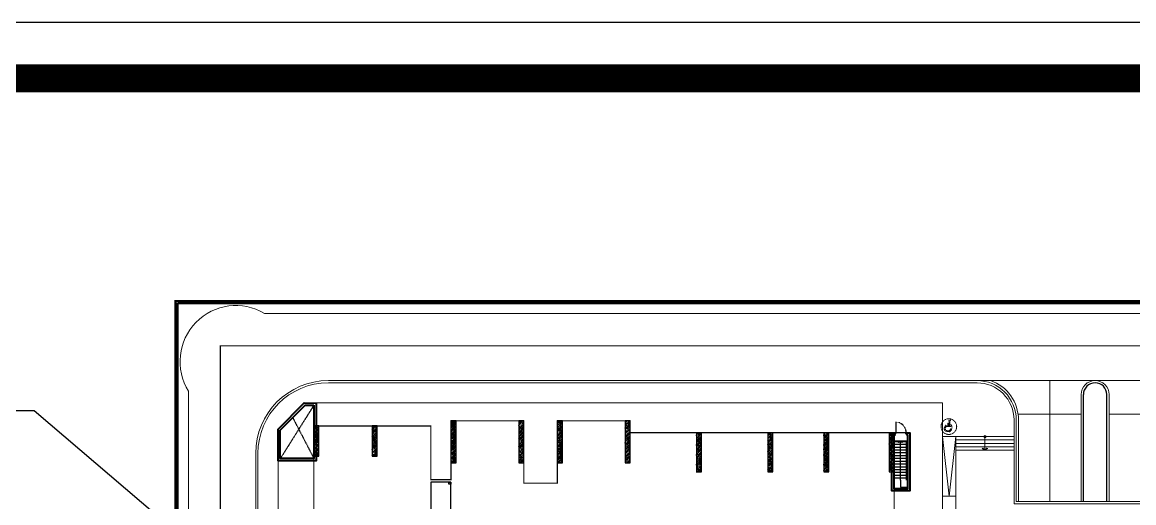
# Model space of a CAD drawing. Header units: millimetres. Extents: x 379264 to 1158416, y -283062 to 356890.
# Drawn here: x 766869 to 768855, y -3060 to -2202 of the extents above; entities that cross this region are included whole.
import ezdxf
from ezdxf.enums import TextEntityAlignment as Align
from ezdxf.xclip import XClip

# ---------------------------------------------------------------- set-up
doc = ezdxf.new("R2010")
doc.units = ezdxf.units.MM
doc.header["$XCLIPFRAME"] = 0
for name, pattern in [('keyplan TANG 1$0$Core 1A$0$Hidden10.5', [1.5, 1, -0.5]), ('keyplan TANG 1$0$HTT Hidden 10.5', [1.5, 1, -0.5]), ('keyplan TANG 1$0$mb tang 1 TWA$0$Hidden10.5', [1.5, 1, -0.5]), ('keyplan TANG 1$0$mb tang 1 TWA$0$Hidden21', [3, 2, -1]), ('keyplan TANG 1$0$mb_unitmix twa 1-20$0$Core 1A$0$Hidden10.5', [1.5, 1, -0.5]), ('keyplan TANG 1$0$Ranh dat$0$HTT Divide', [18, 10, -2, 1, -2, 1, -2]), ('keyplan TANG 1$0$Ranh dat$0$HTT Hidden 21', [3, 2, -1]), ('keyplan TANG 1$0$WC Vphong$0$Hidden', [7.143750000000001, 4.7625, -2.38125])]:
    doc.linetypes.add(name, pattern=pattern)
for name, color, linetype in [('04PM. THIN', 7, 'Continuous'), ('11PM. DIM', 2, 'Continuous'), ('BLOCK A - CHI TIET THANG 1$0$Dim 100', 1, 'Continuous'), ('BLOCK A - CHI TIET THANG 3$0$DnW', 20, 'Continuous'), ('keyplan TANG 1$0$Concrete Line', 250, 'Continuous'), ('keyplan TANG 1$0$mb tang 1 TWA$0$Door', 250, 'Continuous'), ('keyplan TANG 1$0$mb tang 1 TWA$0$Staircase', 250, 'Continuous'), ('keyplan TANG 1$0$mb tang 1 TWA$0$Staircase Break', 250, 'Continuous'), ('keyplan TANG 1$0$mb tang 1 TWA$0$Staircase Direction', 250, 'Continuous'), ('keyplan TANG 1$0$mb tang 1 TWA$0$Staircase Hidden', 250, 'keyplan TANG 1$0$mb tang 1 TWA$0$Hidden21'), ('keyplan TANG 1$0$MB_Cot tang 1$0$Concrete Hatch', 250, 'Continuous'), ('keyplan TANG 1$0$MB_Cot tang 1$0$Concrete Line', 250, 'Continuous'), ('keyplan TANG 1$0$MB_Cot tang 1$0$Concrete Solid', 250, 'Continuous'), ('keyplan TANG 1$0$mb_unitmix twa 1-20$0$Net thay Tran', 250, 'Continuous'), ('keyplan TANG 1$0$mb_unitmix twa 1-20$0$Opening Hidden', 250, 'keyplan TANG 1$0$mb_unitmix twa 1-20$0$Core 1A$0$Hidden10.5'), ('keyplan TANG 1$0$mb_unitmix twa 1-20$0$Opening Line', 250, 'Continuous'), ('keyplan TANG 1$0$Opening Hidden', 250, 'keyplan TANG 1$0$Core 1A$0$Hidden10.5'), ('keyplan TANG 1$0$Opening Line', 250, 'Continuous'), ('keyplan TANG 1$0$Ramp Line', 250, 'Continuous'), ('keyplan TANG 1$0$Vat dung', 250, 'keyplan TANG 1$0$HTT Hidden 10.5')]:
    doc.layers.add(name, color=color, linetype=linetype)
for name, color, linetype, lineweight in [('keyplan TANG 1$0$Cau thang', 250, 'Continuous', 15), ('keyplan TANG 1$0$mb tang 1 TWA$0$Net cat Tuong', 250, 'Continuous', 40), ('keyplan TANG 1$0$mb_unitmix twa 1-20$0$Ghi chu ban ve', 250, 'Continuous', 20), ('keyplan TANG 1$0$Net cat Tuong', 250, 'Continuous', 40), ('keyplan TANG 1$0$Net Thay khac', 250, 'Continuous', 15), ('keyplan TANG 1$0$Net thay Tuong', 250, 'Continuous', 20), ('keyplan TANG 1$0$Ramp doc', 250, 'Continuous', 5), ('keyplan TANG 1$0$Ranh dat$0$CGXD', 250, 'keyplan TANG 1$0$Ranh dat$0$HTT Hidden 21', 40), ('keyplan TANG 1$0$Ranh dat$0$Ranh dat', 250, 'keyplan TANG 1$0$Ranh dat$0$HTT Divide', 40), ('keyplan TANG 1$0$Thiet bi Ve Sinh', 250, 'Continuous', 9)]:
    doc.layers.add(name, color=color, linetype=linetype, lineweight=lineweight)
doc.styles.add('[PMDC2013]STYLE', font='arial.ttf', dxfattribs={"width": 0.8})
doc.styles.add('keyplan TANG 1$0$mb_unitmix twa 1-20$0$Core 1A$0$VNI-HelveC', font='VHELVCN_0.TTF')
doc.dimstyles.new('BLOCK A - CHI TIET THANG 1$0$Dim 50 (A1-A2)', dxfattribs={"dimscale": 50, "dimtxt": 2.5, "dimasz": 0.7, "dimexe": 1, "dimexo": 1, "dimgap": 1, "dimtad": 1, "dimdec": 0, "dimzin": 12, "dimdsep": 46, "dimtxsty": '[PMDC2013]STYLE', "dimblk": 'ARCHTICK', "dimcen": 0, "dimdle": 1, "dimclrd": 2, "dimclre": 2, "dimclrt": 4, "dimadec": 0, "dimazin": 0, "dimtfac": 1, "dimtdec": 0, "dimtix": 1, "dimtmove": 2, "dimatfit": 3, "dimldrblk": 'ARCHTICK', "dimfxl": 1, "dimtolj": 1, "dimtzin": 0, "dimarcsym": 0})

# ---------------------------------------------------------------- blocks, each defined once
blk = doc.blocks.new('CHG_XX_Khung ten')
blk.add_lwpolyline([(15, 578.9999998350979), (826, 578.9999998350979), (826, 14.99999983509792), (15, 14.99999983509792)], close=True)
at = {"color": 4, "linetype": 'Continuous', "const_width": 1}
blk.add_lwpolyline([(17.00000000000006, 576.9999998350979), (824.0000000000001, 576.9999998350979), (824, 16.99999983509827), (16.99999999999994, 16.99999983509838)], close=True, dxfattribs=at)
blk = doc.blocks.new('keyplan TANG 1$0$A$Cec98b088')
at = {"layer": 'keyplan TANG 1$0$Net cat Tuong'}
for points in [[(200.125801187292, 154899.3773513988), (198.5775379753332, 149750.0628823613), (-3198.085570806036, 149750.0628823613), (-3198.334611486305, 152571.5728777771), (-869.8552251288834, 154900.0522641345)], [(-0.0003131506779120847, 154699.5035453111), (-1.296347661608252, 149950.0628823613), (-2998.085570806034, 149950.0628823613), (-2998.334611486305, 152488.7301653025), (-787.0647742363326, 154700.0000025524)]]:
    blk.add_lwpolyline(points, close=True, dxfattribs=at)
at = {"layer": 'keyplan TANG 1$0$Opening Hidden'}
for points in [[(-0.0003131506779120847, 154699.5035453111), (-2996.785187815111, 149950.0628823613)], [(-1892.699692861319, 153594.3650839275), (0.249040680302187, 149950.0628876116)]]:
    blk.add_lwpolyline(points, dxfattribs=at)
at = {"layer": 'keyplan TANG 1$0$Opening Line'}
blk.add_lwpolyline([(2.91038304567337e-11, 154700.0000025524), (-1.296347661608252, 149950.0628823613), (-2998.085570806034, 149950.0628823613), (-2998.334611486305, 152488.7301653025), (-787.0647742363326, 154700.0000025524)], close=True, dxfattribs=at)
blk = doc.blocks.new('keyplan TANG 1$0$mb tang 1 TWA$0$Arrow 60')
at = {"linetype": 'ByBlock', "lineweight": -2}
h = blk.add_hatch(color=0, dxfattribs=at)
h.paths.add_polyline_path([(1.875, 0.9375000000000001), (1.651393202249892, 1.384713595499924), (0, 0.5590169943748364), (-1.651393202250176, 1.384713595499924), (-1.875, 0.9375000000001494), (0, 0)], flags=17)
h.paths.add_polyline_path([(1.651393202249892, 1.384713595499925), (1.875, 0.9375), (0, 0), (-1.875, 0.9375000000001492), (-1.651393202250176, 1.384713595499925), (0, 0.5590169943748364)])
blk.add_hatch(color=0, dxfattribs=at).paths.add_polyline_path([(1.651393202249892, 1.384713595499925), (1.875, 0.9375), (0, 0), (-1.875, 0.9375000000001492), (-1.651393202250176, 1.384713595499925), (0, 0.5590169943748364)])
at = {"color": 0, "linetype": 'ByBlock', "lineweight": -2}
blk.add_lwpolyline([(1.651393202249892, 1.384713595499925), (1.875, 0.9375), (0, 0), (-1.875, 0.9375000000001492), (-1.651393202250176, 1.384713595499925), (0, 0.5590169943748364)], close=True, dxfattribs=at)
blk = doc.blocks.new('keyplan TANG 1$0$mb tang 1 TWA$0$Dot')
at = {"linetype": 'ByBlock', "lineweight": -2}
h = blk.add_hatch(color=0, dxfattribs=at)
edge = h.paths.add_edge_path()
edge.add_arc((0, 0), 0.5, 0, 360)
at = {"color": 0, "linetype": 'ByBlock', "lineweight": -2}
blk.add_line((-1.110223024625157e-16, -1), (5.551115123125783e-17, 1), dxfattribs=at)
blk.add_circle((0, 0), 0.5, dxfattribs=at)
blk = doc.blocks.new('*U1434')
at = {"layer": 'keyplan TANG 1$0$mb tang 1 TWA$0$Staircase'}
h = blk.add_hatch(dxfattribs=at)
h.set_pattern_fill('_USER', color=256, scale=250, angle=90, pattern_type=0)
h.set_pattern_definition([(90, (2200, 2550), (-250, 1.530808498934192e-14), [])])
h.paths.add_polyline_path([(1200, 2550), (4950, 2550), (4950, 1450), (1200, 1450)])
h.paths.add_polyline_path([(1200, 1400), (4950, 1400), (4950, 1350), (1200, 1350)])
h.paths.add_polyline_path([(1200, 1200), (4950, 1200), (4950, 1150), (1200, 1150)])
h.paths.add_polyline_path([(1200, 1100), (4950.000000000001, 1100), (4950.000000000001, 0), (1200, 0)])
for p, q in [((0, 0), (0, 2550)), ((0, 2550), (6150, 2550)), ((1200, 1450), (1200, 2550)), ((4950, 1450), (4950, 2550)), ((1100, 1100), (1100, 1450)), ((1100, 1450), (5050, 1450)), ((1100, 1100), (5050, 1100)), ((1150, 1150), (1150, 1400)), ((1150, 1400), (5000, 1400)), ((1150, 1150), (5000, 1150)), ((1200, 1150), (1200, 1400)), ((1200, 1400), (1200, 1350)), ((1200, 1350), (4950, 1350)), ((1200, 1200), (4950, 1200)), ((1200, 1200), (1200, 1150)), ((1200, 0), (1200, 1100)), ((4950, 1150), (4950, 1400)), ((4950, 0), (4950, 1100)), ((5000, 1150), (5000, 1400)), ((5050, 1100), (5050, 1450)), ((0, 0), (6150, 0))]:
    blk.add_line(p, q, dxfattribs=at)
for points in [[(1200, 2550), (4950, 2550), (4950, 1450), (1200, 1450)], [(1200, 1400), (4950, 1400), (4950, 1350), (1200, 1350)], [(1200, 1200), (4950, 1200), (4950, 1150), (1200, 1150)], [(1200, 1100), (4950.000000000001, 1100), (4950.000000000001, 0), (1200, 0)]]:
    blk.add_lwpolyline(points, close=True, dxfattribs=at)
at = {"layer": 'keyplan TANG 1$0$mb tang 1 TWA$0$Staircase Break'}
for p, q in [((1597.852911065573, 1350), (1847.852911065573, 2550)), ((1700, 1350), (1950, 2550))]:
    blk.add_line(p, q, dxfattribs=at)
at = {"layer": 'keyplan TANG 1$0$mb tang 1 TWA$0$Staircase Direction'}
for p, q in [((599.9999999999999, 550), (599.9999999999997, 2000)), ((599.9999999999997, 2000), (5550.000000000002, 2000)), ((5550.000000000001, 550), (5550.000000000002, 2000)), ((599.9999999999999, 550), (5550.000000000001, 550))]:
    blk.add_line(p, q, dxfattribs=at)
at = {"layer": 'keyplan TANG 1$0$mb tang 1 TWA$0$Staircase Hidden'}
for p, q in [((6150, 2550), (6150, 0)), ((6150.000000000001, 1200), (6150.000000000001, 1350))]:
    blk.add_line(p, q, dxfattribs=at)
for centre, start, end in [((1200, 1350), 90, 180), ((4950.000000000001, 1350), 7.016709298534877e-15, 90), ((1200, 1200), 180, 270), ((4950.000000000001, 1200), 270, 7.016709298534877e-15)]:
    blk.add_arc(centre, 1200, start, end, dxfattribs=at)
at = {"layer": 'keyplan TANG 1$0$mb tang 1 TWA$0$Staircase Direction', "yscale": 100, "zscale": 100}
for name, p, xscale, rotation in [('keyplan TANG 1$0$mb tang 1 TWA$0$Arrow 60', (1835.416666666667, 2000), 100, 270), ('keyplan TANG 1$0$mb tang 1 TWA$0$Dot', (4950, 2000), 100, 270), ('keyplan TANG 1$0$mb tang 1 TWA$0$Arrow 60', (4950, 550), -100, 90)]:
    blk.add_blockref(name, p, dxfattribs=dict(at, xscale=xscale, rotation=rotation))
blk = doc.blocks.new('keyplan TANG 1$0$mb tang 1 TWA$0$Door 1000-1')
at = {"color": 0, "linetype": 'ByBlock'}
blk.add_lwpolyline([(30, 100), (75, 100), (75, 1040.000000000015), (30, 1040.000000000015)], close=True, dxfattribs=at)
for points in [[(50, 55), (30, 55), (30, 100), (0, 100), (0, 0), (50, 0), (50, 55)], [(950.0000000000146, 55), (970.0000000000146, 55), (970.0000000000146, 100), (1000.000000000015, 100), (1000.000000000015, 0), (950.0000000000146, 0), (950.0000000000146, 55)]]:
    blk.add_lwpolyline(points, dxfattribs=at)
at = {"color": 0, "linetype": 'keyplan TANG 1$0$mb tang 1 TWA$0$Hidden10.5'}
blk.add_arc((30, 100), 940.0000000000146, 0, 90, dxfattribs=at)
blk = doc.blocks.new('*U1435')
at = {"layer": 'keyplan TANG 1$0$mb tang 1 TWA$0$Door'}
blk.add_blockref('keyplan TANG 1$0$mb tang 1 TWA$0$Door 1000-1', (0, 0), dxfattribs=at)
blk = doc.blocks.new('*U1441')
at = {"layer": 'keyplan TANG 1$0$mb_unitmix twa 1-20$0$Opening Hidden'}
for p, q in [((0, 0), (200, 200)), ((200, 0), (0, 200))]:
    blk.add_line(p, q, dxfattribs=at)
at = {"layer": 'keyplan TANG 1$0$mb_unitmix twa 1-20$0$Opening Line'}
blk.add_lwpolyline([(0, 0), (200, 5.684341886080801e-14), (200, 200), (0, 200)], close=True, dxfattribs=at)
at = {"layer": 'keyplan TANG 1$0$mb_unitmix twa 1-20$0$Ghi chu ban ve', "style": 'keyplan TANG 1$0$mb_unitmix twa 1-20$0$Core 1A$0$VNI-HelveC'}
blk.add_attdef('OPENING', text='', height=100, dxfattribs=at).set_placement((99.99999999999977, 99.99999999999983), align=Align.MIDDLE_CENTER)
blk = doc.blocks.new('keyplan TANG 1$0$A_Tang Tret$0$HANDYCAPE SYMBOL')
for p, q in [((-103.0940107593778, 99.99999974388628), (-181.0380745884031, -35.00307914009318)), ((-79.99999998719431, 59.99999982304872), (-138.4016711136792, -41.15466185857075)), ((80.00000007450578, 99.99999974388628), (-103.0940107593778, 99.99999974388628)), ((131.3344158846885, 59.99999970005593), (-79.99999998719431, 59.99999982304872)), ((-40.00000003725289, 139.9999997811392), (-40.00000006635672, 179.9999997019767)), ((80.00000004540196, 179.9999998183921), (-40.00000006635672, 179.9999997019767)), ((79.99999998719431, 139.9999997811392), (-40.00000003725289, 139.9999997811392)), ((80.00000004540196, 179.9999998183921), (79.99999998719431, 259.9999996600673)), ((80.00000007450578, 99.99999974388628), (79.99999998719431, 139.9999997811392)), ((120.0000000086147, 139.9999999925494, -9.807177236e-07), (119.9999999580905, 300.0000000465661))]:
    blk.add_line(p, q)
for centre, radius, start, end in [((0, 0), 184.3908891458577, 190.9429129415675, 49.39870536295375), ((0, 0), 144.3908891458577, 196.5601975661606, 24.55324446938323), ((79.99999995809048, 300.0000000465661), 40, 3.3350533e-09, 270.0000000133402)]:
    blk.add_arc(centre, radius, start, end)
blk = doc.blocks.new('keyplan TANG 1$0$dsb')
at = {"layer": 'keyplan TANG 1$0$Thiet bi Ve Sinh', "linetype": 'keyplan TANG 1$0$WC Vphong$0$Hidden', "ltscale": 0.2}
blk.add_circle((41954.94898165914, 29048.92598197549), 700.0000000000001, dxfattribs=at)
at = {"layer": 'keyplan TANG 1$0$Vat dung', "extrusion": (0, 0, -1), "xscale": 2, "yscale": 2, "zscale": -2}
blk.add_blockref('keyplan TANG 1$0$A_Tang Tret$0$HANDYCAPE SYMBOL', (-42029.4761099754, 28952.89291751558), dxfattribs=at)
blk = doc.blocks.new('*U1396')
at = {"layer": 'keyplan TANG 1$0$MB_Cot tang 1$0$Concrete Hatch'}
h = blk.add_hatch(dxfattribs=at)
h.set_pattern_fill('CONCRETE', color=256, scale=50, style=0, pattern_type=2)
h.set_pattern_definition([(45, (-100, -2450), (-176.7766952966369, 176.7766952966369), []), (45, (-100, -2400), (-353.5533905932737, 353.5533905932738), []), (49.99999999999999, (-100, -2450), (358.6300913003767, -31.37606749129755), [37.5, -412.5]), (355, (-100, -2450), (-69.3756668065, 376.0960668500059), [30, -330]), (100.4514, (-70.11416, -2452.61467), (289.2546908570108, 344.7197710304768), [31.870095, -350.571056]), (46.18420000000001, (-100, -2350), (533.6205243128222, -82.75950716450905), [56.25, -618.75]), (96.6356, (-55.53162750000001, -2356.8966535), (467.3313527743517, 487.0589354502209), [47.805144, -525.8565]), (351.1842, (-100, -2350), (467.3309725668136, 487.0593004626623), [45, -495]), (21, (-50, -2375), (298.4535260592309, -201.3094453326694), [37.5, -412.5]), (326.0000000000001, (-50, -2375), (121.6576659607909, 362.5750225234265), [30, -330]), (71.4514, (-25.1288835, -2391.775803), (420.111314290745, 161.2652483549762), [31.870095, -350.571056]), (37.50000000000001, (-100, -2450), (6.079927658645334, 166.4469269156558), [0, -326, 0, -335, 0, -331.25]), (7.499999999999999, (-100, -2450), (131.5347687210743, 197.2058559411801), [0, -191, 0, -318.5, 0, -126.25]), (327.5, (-211.5, -2450), (266.9112180862045, -11.2774358671899), [0, -125, 0, -390, 0, -517.5]), (317.5, (-261.5, -2450), (291.5930846711931, 50.05249116615882), [0, -162.5, 0, -259, 0, -367.5]), (0, (75, -2275), (0, 875), [87.5, -787.5]), (0, (337.5, -2100), (0, 875), [87.5, -787.5]), (0, (162.5, -1750), (0, 875), [87.5, -350, 87.5, -350]), (90, (75, -2275), (-875, 5.35782974626967e-14), [87.5, -787.5]), (90, (162.5, -1750), (-875, 5.35782974626967e-14), [87.5, -787.5]), (90, (425, -2100), (-875, 5.35782974626967e-14), [87.5, -787.5]), (90, (600, -1837.5), (-875, 5.35782974626967e-14), [87.5, -787.5]), (135, (162.5, -2275), (-875.016357447105, 8.881784197001252e-14), [123.76, -1113.7]), (135, (250, -1750), (-875.016357447105, 8.881784197001252e-14), [123.76, -1113.7]), (45, (337.5, -2100), (8.881784197001252e-14, 875.016357447105), [123.76, -247.485, 123.76, -742.455]), (0, (-275, -2450), (87.5, 87.5), [-175, 0])])
h.paths.add_polyline_path([(-250, 150), (-250, -2550), (200, -2550), (200, 150)])
at = {"layer": 'keyplan TANG 1$0$MB_Cot tang 1$0$Concrete Solid'}
blk.add_hatch(color=256, dxfattribs=at).paths.add_polyline_path([(-250, 150), (-250, -2550), (200, -2550), (200, 150)])
at = {"layer": 'keyplan TANG 1$0$MB_Cot tang 1$0$Concrete Line'}
blk.add_lwpolyline([(-250, 150), (-250, -2550), (200, -2550), (200, 150)], close=True, dxfattribs=at)
blk = doc.blocks.new('*U42')
at = {"layer": 'keyplan TANG 1$0$MB_Cot tang 1$0$Concrete Hatch'}
h = blk.add_hatch(dxfattribs=at)
h.set_pattern_fill('CONCRETE', color=256, scale=50, style=0, pattern_type=2)
h.set_pattern_definition([(45, (100, -2450), (-176.7766952966369, 176.7766952966369), []), (45, (100, -2400), (-353.5533905932737, 353.5533905932738), []), (49.99999999999999, (100, -2450), (358.6300913003767, -31.37606749129755), [37.5, -412.5]), (355, (100, -2450), (-69.3756668065, 376.0960668500059), [30, -330]), (100.4514, (129.88584, -2452.61467), (289.2546908570108, 344.7197710304768), [31.870095, -350.571056]), (46.18420000000001, (100, -2350), (533.6205243128222, -82.75950716450905), [56.25, -618.75]), (96.6356, (144.4683725, -2356.8966535), (467.3313527743517, 487.0589354502209), [47.805144, -525.8565]), (351.1842, (100, -2350), (467.3309725668136, 487.0593004626623), [45, -495]), (21, (150, -2375), (298.4535260592309, -201.3094453326694), [37.5, -412.5]), (326.0000000000001, (150, -2375), (121.6576659607909, 362.5750225234265), [30, -330]), (71.4514, (174.8711165, -2391.775803), (420.111314290745, 161.2652483549762), [31.870095, -350.571056]), (37.50000000000001, (100, -2450), (6.079927658645334, 166.4469269156558), [0, -326, 0, -335, 0, -331.25]), (7.499999999999999, (100, -2450), (131.5347687210743, 197.2058559411801), [0, -191, 0, -318.5, 0, -126.25]), (327.5, (-11.5, -2450), (266.9112180862045, -11.2774358671899), [0, -125, 0, -390, 0, -517.5]), (317.5, (-61.5, -2450), (291.5930846711931, 50.05249116615882), [0, -162.5, 0, -259, 0, -367.5]), (0, (275, -2275), (0, 875), [87.5, -787.5]), (0, (537.5, -2100), (0, 875), [87.5, -787.5]), (0, (362.5, -1750), (0, 875), [87.5, -350, 87.5, -350]), (90, (275, -2275), (-875, 5.35782974626967e-14), [87.5, -787.5]), (90, (362.5, -1750), (-875, 5.35782974626967e-14), [87.5, -787.5]), (90, (625, -2100), (-875, 5.35782974626967e-14), [87.5, -787.5]), (90, (800, -1837.5), (-875, 5.35782974626967e-14), [87.5, -787.5]), (135, (362.5, -2275), (-875.016357447105, 8.881784197001252e-14), [123.76, -1113.7]), (135, (450, -1750), (-875.016357447105, 8.881784197001252e-14), [123.76, -1113.7]), (45, (537.5, -2100), (8.881784197001252e-14, 875.016357447105), [123.76, -247.485, 123.76, -742.455]), (0, (-75, -2450), (87.5, 87.5), [-175, 0])])
h.paths.add_polyline_path([(-150, 150), (-150, -2550), (300, -2550), (300, 150)])
at = {"layer": 'keyplan TANG 1$0$MB_Cot tang 1$0$Concrete Solid'}
blk.add_hatch(color=256, dxfattribs=at).paths.add_polyline_path([(-150, 150), (-150, -2550), (300, -2550), (300, 150)])
at = {"layer": 'keyplan TANG 1$0$MB_Cot tang 1$0$Concrete Line'}
blk.add_lwpolyline([(-150, 150), (-150, -2550), (300, -2550), (300, 150)], close=True, dxfattribs=at)
blk = doc.blocks.new('*U1397')
at = {"layer": 'keyplan TANG 1$0$MB_Cot tang 1$0$Concrete Hatch'}
h = blk.add_hatch(dxfattribs=at)
h.set_pattern_fill('CONCRETE', color=256, scale=50, style=0, pattern_type=2)
h.set_pattern_definition([(45, (-100, -3500), (-176.7766952966369, 176.7766952966369), []), (45, (-100, -3450), (-353.5533905932737, 353.5533905932738), []), (49.99999999999999, (-100, -3500), (358.6300913003767, -31.37606749129755), [37.5, -412.5]), (355, (-100, -3500), (-69.3756668065, 376.0960668500059), [30, -330]), (100.4514, (-70.11416, -3502.61467), (289.2546908570108, 344.7197710304768), [31.870095, -350.571056]), (46.18420000000001, (-100, -3400), (533.6205243128222, -82.75950716450905), [56.25, -618.75]), (96.6356, (-55.53162750000001, -3406.8966535), (467.3313527743517, 487.0589354502209), [47.805144, -525.8565]), (351.1842, (-100, -3400), (467.3309725668136, 487.0593004626623), [45, -495]), (21, (-50, -3425), (298.4535260592309, -201.3094453326694), [37.5, -412.5]), (326.0000000000001, (-50, -3425), (121.6576659607909, 362.5750225234265), [30, -330]), (71.4514, (-25.1288835, -3441.775803), (420.111314290745, 161.2652483549762), [31.870095, -350.571056]), (37.50000000000001, (-100, -3500), (6.079927658645334, 166.4469269156558), [0, -326, 0, -335, 0, -331.25]), (7.499999999999999, (-100, -3500), (131.5347687210743, 197.2058559411801), [0, -191, 0, -318.5, 0, -126.25]), (327.5, (-211.5, -3500), (266.9112180862045, -11.2774358671899), [0, -125, 0, -390, 0, -517.5]), (317.5, (-261.5, -3500), (291.5930846711931, 50.05249116615882), [0, -162.5, 0, -259, 0, -367.5]), (0, (75, -3325), (0, 875), [87.5, -787.5]), (0, (337.5, -3150), (0, 875), [87.5, -787.5]), (0, (162.5, -2800), (0, 875), [87.5, -350, 87.5, -350]), (90, (75, -3325), (-875, 5.35782974626967e-14), [87.5, -787.5]), (90, (162.5, -2800), (-875, 5.35782974626967e-14), [87.5, -787.5]), (90, (425, -3150), (-875, 5.35782974626967e-14), [87.5, -787.5]), (90, (600, -2887.5), (-875, 5.35782974626967e-14), [87.5, -787.5]), (135, (162.5, -3325), (-875.016357447105, 8.881784197001252e-14), [123.76, -1113.7]), (135, (250, -2800), (-875.016357447105, 8.881784197001252e-14), [123.76, -1113.7]), (45, (337.5, -3150), (8.881784197001252e-14, 875.016357447105), [123.76, -247.485, 123.76, -742.455]), (0, (-275, -3500), (87.5, 87.5), [-175, 0])])
h.paths.add_polyline_path([(-250, 150), (-250, -3600), (200, -3600), (200, 150)])
at = {"layer": 'keyplan TANG 1$0$MB_Cot tang 1$0$Concrete Solid'}
blk.add_hatch(color=256, dxfattribs=at).paths.add_polyline_path([(-250, 150), (-250, -3600), (200, -3600), (200, 150)])
at = {"layer": 'keyplan TANG 1$0$MB_Cot tang 1$0$Concrete Line'}
blk.add_lwpolyline([(-250, 150), (-250, -3600), (200, -3600), (200, 150)], close=True, dxfattribs=at)
blk = doc.blocks.new('*U1398')
at = {"layer": 'keyplan TANG 1$0$MB_Cot tang 1$0$Concrete Hatch'}
h = blk.add_hatch(dxfattribs=at)
h.set_pattern_fill('CONCRETE', color=256, scale=50, style=0, pattern_type=2)
h.set_pattern_definition([(45, (100, -3500), (-176.7766952966369, 176.7766952966369), []), (45, (100, -3450), (-353.5533905932737, 353.5533905932738), []), (49.99999999999999, (100, -3500), (358.6300913003767, -31.37606749129755), [37.5, -412.5]), (355, (100, -3500), (-69.3756668065, 376.0960668500059), [30, -330]), (100.4514, (129.88584, -3502.61467), (289.2546908570108, 344.7197710304768), [31.870095, -350.571056]), (46.18420000000001, (100, -3400), (533.6205243128222, -82.75950716450905), [56.25, -618.75]), (96.6356, (144.4683725, -3406.8966535), (467.3313527743517, 487.0589354502209), [47.805144, -525.8565]), (351.1842, (100, -3400), (467.3309725668136, 487.0593004626623), [45, -495]), (21, (150, -3425), (298.4535260592309, -201.3094453326694), [37.5, -412.5]), (326.0000000000001, (150, -3425), (121.6576659607909, 362.5750225234265), [30, -330]), (71.4514, (174.8711165, -3441.775803), (420.111314290745, 161.2652483549762), [31.870095, -350.571056]), (37.50000000000001, (100, -3500), (6.079927658645334, 166.4469269156558), [0, -326, 0, -335, 0, -331.25]), (7.499999999999999, (100, -3500), (131.5347687210743, 197.2058559411801), [0, -191, 0, -318.5, 0, -126.25]), (327.5, (-11.5, -3500), (266.9112180862045, -11.2774358671899), [0, -125, 0, -390, 0, -517.5]), (317.5, (-61.5, -3500), (291.5930846711931, 50.05249116615882), [0, -162.5, 0, -259, 0, -367.5]), (0, (275, -3325), (0, 875), [87.5, -787.5]), (0, (537.5, -3150), (0, 875), [87.5, -787.5]), (0, (362.5, -2800), (0, 875), [87.5, -350, 87.5, -350]), (90, (275, -3325), (-875, 5.35782974626967e-14), [87.5, -787.5]), (90, (362.5, -2800), (-875, 5.35782974626967e-14), [87.5, -787.5]), (90, (625, -3150), (-875, 5.35782974626967e-14), [87.5, -787.5]), (90, (800, -2887.5), (-875, 5.35782974626967e-14), [87.5, -787.5]), (135, (362.5, -3325), (-875.016357447105, 8.881784197001252e-14), [123.76, -1113.7]), (135, (450, -2800), (-875.016357447105, 8.881784197001252e-14), [123.76, -1113.7]), (45, (537.5, -3150), (8.881784197001252e-14, 875.016357447105), [123.76, -247.485, 123.76, -742.455]), (0, (-75, -3500), (87.5, 87.5), [-175, 0])])
h.paths.add_polyline_path([(-150, 150), (-150, -3600), (300, -3600), (300, 150)])
at = {"layer": 'keyplan TANG 1$0$MB_Cot tang 1$0$Concrete Solid'}
blk.add_hatch(color=256, dxfattribs=at).paths.add_polyline_path([(-150, 150), (-150, -3600), (300, -3600), (300, 150)])
at = {"layer": 'keyplan TANG 1$0$MB_Cot tang 1$0$Concrete Line'}
blk.add_lwpolyline([(-150, 150), (-150, -3600), (300, -3600), (300, 150)], close=True, dxfattribs=at)
blk = doc.blocks.new('*U1404')
at = {"layer": 'keyplan TANG 1$0$MB_Cot tang 1$0$Concrete Hatch'}
h = blk.add_hatch(dxfattribs=at)
h.set_pattern_fill('CONCRETE', color=256, scale=50, style=0, pattern_type=2)
h.set_pattern_definition([(45, (100, -3250), (-176.7766952966369, 176.7766952966369), []), (45, (100, -3200), (-353.5533905932737, 353.5533905932738), []), (49.99999999999999, (100, -3250), (358.6300913003767, -31.37606749129755), [37.5, -412.5]), (355, (100, -3250), (-69.3756668065, 376.0960668500059), [30, -330]), (100.4514, (129.88584, -3252.614669999999), (289.2546908570108, 344.7197710304768), [31.870095, -350.571056]), (46.18420000000001, (100, -3150), (533.6205243128222, -82.75950716450905), [56.25, -618.75]), (96.6356, (144.4683725, -3156.8966535), (467.3313527743517, 487.0589354502209), [47.805144, -525.8565]), (351.1842, (100, -3150), (467.3309725668136, 487.0593004626623), [45, -495]), (21, (150, -3175), (298.4535260592309, -201.3094453326694), [37.5, -412.5]), (326.0000000000001, (150, -3175), (121.6576659607909, 362.5750225234265), [30, -330]), (71.4514, (174.8711165, -3191.775803), (420.111314290745, 161.2652483549762), [31.870095, -350.571056]), (37.50000000000001, (100, -3250), (6.079927658645334, 166.4469269156558), [0, -326, 0, -335, 0, -331.25]), (7.499999999999999, (100, -3250), (131.5347687210743, 197.2058559411801), [0, -191, 0, -318.5, 0, -126.25]), (327.5, (-11.5, -3250), (266.9112180862045, -11.2774358671899), [0, -125, 0, -390, 0, -517.5]), (317.5, (-61.5, -3250), (291.5930846711931, 50.05249116615882), [0, -162.5, 0, -259, 0, -367.5]), (0, (275, -3075), (0, 875), [87.5, -787.5]), (0, (537.5, -2900), (0, 875), [87.5, -787.5]), (0, (362.5, -2550), (0, 875), [87.5, -350, 87.5, -350]), (90, (275, -3075), (-875, 5.35782974626967e-14), [87.5, -787.5]), (90, (362.5, -2550), (-875, 5.35782974626967e-14), [87.5, -787.5]), (90, (625, -2900), (-875, 5.35782974626967e-14), [87.5, -787.5]), (90, (800, -2637.5), (-875, 5.35782974626967e-14), [87.5, -787.5]), (135, (362.5, -3075), (-875.016357447105, 8.881784197001252e-14), [123.76, -1113.7]), (135, (450, -2550), (-875.016357447105, 8.881784197001252e-14), [123.76, -1113.7]), (45, (537.5, -2900), (8.881784197001252e-14, 875.016357447105), [123.76, -247.485, 123.76, -742.455]), (0, (-75, -3250), (87.5, 87.5), [-175, 0])])
h.paths.add_polyline_path([(-150, 150), (-150, -3350), (300, -3350), (300, 150)])
at = {"layer": 'keyplan TANG 1$0$MB_Cot tang 1$0$Concrete Solid'}
blk.add_hatch(color=256, dxfattribs=at).paths.add_polyline_path([(-150, 150), (-150, -3350), (300, -3350), (300, 150)])
at = {"layer": 'keyplan TANG 1$0$MB_Cot tang 1$0$Concrete Line'}
blk.add_lwpolyline([(-150, 150), (-150, -3350), (300, -3350), (300, 150)], close=True, dxfattribs=at)
blk = doc.blocks.new('keyplan TANG 1')
at = {"layer": 'keyplan TANG 1$0$Cau thang'}
for points in [[(59949.99999994622, 150699.9999999999), (59694.85113378603, 150830.6397401524), (59773.70502669143, 150877.9194250376)], [(59950.00000000244, 150699.9999999999), (60205.14903619967, 150830.6394080579), (60126.2952048321, 150877.9191955767)]]:
    blk.add_hatch(color=256, dxfattribs=at).paths.add_polyline_path(points)
at = {"color": 7, "const_width": 100}
blk.add_lwpolyline([(1.818989403545856e-12, 145450.0000054775), (5.238689482212067e-10, 152850.0000055773), (10451.54538405166, 152850), (10451.54538405166, 148053.9493002184), (12251.54538405216, 148053.9493002184), (12251.54538405216, 153300.0000023323), (18750.00000000052, 153300.0000023322), (18750.00000000055, 147750.0000015316), (21750, 147750.0000015316), (21750, 153300.0000052502), (28250.00000010683, 153300.0000052502), (28250.00000210659, 152250.0000053497), (53250, 152249.9999999999), (53248.45461165815, 147049.9999934826), (51849.99999999998, 147049.9999934825), (51849.22730582915, 142850.0000023286)], dxfattribs=at)
at = {"layer": 'keyplan TANG 1$0$Cau thang'}
for points in [[(57350.00000000006, 151899.9999999999), (62550.00000000768, 151899.9999999999)], [(57350.00000000006, 151599.9999999999), (62550.00000000698, 151599.9999999999)], [(57350.00000000012, 151299.9999999999), (62550.00000000629, 151299.9999999999)], [(57350.00000000012, 150999.9999999999), (62550.00000000553, 150999.9999999999)], [(59950.00000000244, 150699.9999999999), (59949.91208753618, 151900.0274696461)], [(57350.00000000012, 150699.9999999999), (62550.00000000483, 150699.9999999999)], [(59949.99999994622, 150699.9999999999), (59694.85113378603, 150830.6397401524), (59773.70502669143, 150877.9194250376), (59949.99999994622, 150699.9999999999)], [(59950.00000000244, 150699.9999999999), (60205.14903619967, 150830.6394080579), (60126.2952048321, 150877.9191955767), (59950.00000000244, 150699.9999999999)]]:
    blk.add_lwpolyline(points, dxfattribs=at)
blk.add_circle((59949.91208753618, 151899.9175815798), 100.0000000000145, dxfattribs=at)
at = {"layer": 'keyplan TANG 1$0$mb tang 1 TWA$0$Door'}
blk.add_line((52950, 152249.9999999999), (51950, 152249.9999999999), dxfattribs=at)
at = {"layer": 'keyplan TANG 1$0$mb tang 1 TWA$0$Net cat Tuong'}
for p, q in [((51700, 152249.9999999999), (51700, 152049.9999999999)), ((52950, 152249.9999999999), (52950, 152049.9999999999))]:
    blk.add_line(p, q, dxfattribs=at)
for points in [[(52950, 152249.9999999999), (53250, 152249.9999999999), (53249.99999999999, 147049.9999934826), (51649.99999999999, 147049.9999934826), (51650, 152249.9999999999), (51950, 152249.9999999999)], [(52950, 152049.9999999999), (53050, 152049.9999999999), (53049.99999999999, 147249.9999934826), (51849.99999999999, 147249.9999934826), (51850, 152049.9999999999), (51950, 152049.9999999999)]]:
    blk.add_lwpolyline(points, dxfattribs=at)
at = {"layer": 'keyplan TANG 1$0$mb tang 1 TWA$0$Staircase'}
blk.add_lwpolyline([(52400, 147999.9999911539), (52400, 147399.9999911539), (53050, 147399.9999911539)], dxfattribs=at)
at = {"layer": 'keyplan TANG 1$0$mb_unitmix twa 1-20$0$Net thay Tran'}
blk.add_lwpolyline([(10450.0000065181, 147850.0000020646), (10449.99999999991, 95349.99999896024), (12249.99999342476, 95349.99999896024), (12249.99999342476, 141249.9999910947), (12450, 141249.9999910947), (12450, 141050), (46748.45462060507, 141049.9999999999), (46748.45462060507, 142849.9999999999), (12450, 142849.9999826836), (12450, 142649.9999826836), (12250, 142649.9999826836), (12250.00000651844, 147850.0000020646)], close=True, dxfattribs=at)
at = {"layer": 'keyplan TANG 1$0$Net cat Tuong'}
for p, q in [((-12366.92764274753, 83068.50567815138), (-12354.3062627773, 163998.168266699)), ((-12354.3062627773, 163998.168266699), (107549.0375790985, 163991.8171732624)), ((107549.0269854099, 163791.81717354295), (107549.0322822542, 163891.81717340267)), ((107549.0375790985, 163991.8171732624), (107549.0322822542, 163891.81717340267)), ((-12166.927645179725, 83068.4744871655), (-12154.33745298329, 163798.15767438195)), ((-12154.33745298329, 163798.15767438195), (107549.0269854099, 163791.81717354295)), ((-12366.92764274753, 83068.50567815138), (-12266.927643963627, 83068.49008265845)), ((-12166.927645179725, 83068.4744871655), (-12266.927643963627, 83068.49008265845))]:
    blk.add_line(p, q, dxfattribs=at)
at = {"layer": 'keyplan TANG 1$0$Net Thay khac'}
for p, q in [((-11198.33461148633, 155953.1502415429), (-11198.33461148664, 83058.67119498213)), ((62749.99999999834, 146099.9999999999), (76848.45465505555, 146099.9999999999))]:
    blk.add_line(p, q, dxfattribs=at)
for points in [[(109548.9673141796, 168266.7429933658), (109549.0297976351, 165700.0127572885, -0.4142148965823947), (106749.0297976642, 162900.0000025232), (-4407.042123987427, 162900.0000025232)], [(62750.00000001115, 146099.9999999999), (62750.00000001115, 153400.0000025127, 0.4142135623737831), (59250.00000002266, 156900.0000025094), (1301.665388513698, 156900.0000025232, 0.414213562373095), (-5198.3346114863, 150400.0000025232), (-5198.334611486411, 82749.99999999988, 0.414213562373095), (-2198.334611486411, 79749.9999999999), (31332.59717774558, 79749.9999999999)], [(76849.99999999699, 145899.9999999999), (62549.9999999936, 145899.9999999999), (62550.00000001115, 153400.0000025131, 0.4142135623737835), (59250.00000002266, 156700.0000025094), (1301.665388513647, 156700.0000025232, 0.4142135623730949), (-4998.334611486301, 150400.0000025232), (-4998.334611486411, 82749.99999999988, 0.4142135623730965), (-2198.334611486411, 79949.99999999988), (31332.59717774558, 79949.9999999999)]]:
    blk.add_lwpolyline(points, format="xyb", dxfattribs=at)
blk.add_arc((-6955.127846917814, 158597.9935928815), 5000, 59.36166870029363, 211.9357984844644, dxfattribs=at)
at = {"layer": 'keyplan TANG 1$0$Net thay Tuong'}
for p, q in [((-869.907486710963, 154900.0000025523), (-3198.334611486305, 152571.572877777)), ((-3198.334611486305, 152571.572877777), (-3198.334611486644, 82949.99999999988))]:
    blk.add_line(p, q, dxfattribs=at)
blk.add_lwpolyline([(57349.99999999994, 145399.9999999999), (56150, 145399.9999999999), (56150, 154900.0000025529), (-869.9074867109593, 154900.0000025523)], dxfattribs=at)
at = {"layer": 'keyplan TANG 1$0$Ramp doc'}
for p, q in [((65749.99999999786, 146100.0000000052), (65750.00000001707, 156900.0000025232)), ((68549.99999999786, 146100.0000000002), (68550.0000000152, 155650.0000025237)), ((71049.99999999745, 146099.9999999995), (71050.0000000148, 155650.000002523)), ((62949.99999999834, 146099.9999999999), (62950.00000001544, 153400.0000025227))]:
    blk.add_line(p, q, dxfattribs=at)
for points in [[(59250.00000001544, 156900.0000025232), (80350.00000001457, 156900.0000025232)], [(62916.06055632426, 153899.9999999999), (68550.00000001195, 153899.9999999999)], [(71050.00000001806, 153899.9999999999), (76683.93944370474, 153899.9999999999)], [(56150.00000000006, 151899.8069315281), (56750.00000000012, 146599.8069315281), (57349.99999485718, 151899.8069315278)]]:
    blk.add_lwpolyline(points, dxfattribs=at)
for points in [[(60450.00000001698, 156900.0000025227), (65750.00000001707, 156900.0000025132), (65749.99999999786, 146100.0000000052), (62949.99999999834, 146100.0000000118), (62950.00000001544, 153400.0000025227, 0.3204650534096606), (60450.00000001698, 156900.0000025227, -6.000000000032867)], [(69799.99737563414, 156900.0000025204), (65749.99999997865, 156900.0000025132), (65749.99999999786, 146100.0000000052), (68549.99999999738, 146100.0000000118), (68550.0000000152, 155650.0000025237, -0.4142129474424523), (69799.99737563414, 156900.0000025204, 6.000000000032867)], [(69800.00262439587, 156900.0000025204), (73850.00000005135, 156900.0000025132), (73850.00000003215, 146100.0000000052), (71050.00000003263, 146100.0000000118), (71050.0000000148, 155650.0000025237, 0.4142129474424523), (69800.00262439587, 156900.0000025204, -6.000000000032867)]]:
    blk.add_lwpolyline(points, format="xyb", dxfattribs=at)
for points in [[(56150.00000000012, 146599.9999999999), (57350.00000000012, 146599.9999999999), (57350.00000000006, 151899.9999999999), (56150.00000000006, 151899.9999999999)], [(56150.00000000012, 145399.9999999999), (57350.00000000012, 145399.9999999999), (57350.00000000012, 146599.9999999999), (56150.00000000012, 146599.9999999999)]]:
    blk.add_lwpolyline(points, close=True, dxfattribs=at)
for centre, radius, end in [((59250.00000001544, 153400.0000025232), 3700, 71.07535558392341), ((69800.000000015, 155650.0000025234), 1249.999999999796, 180)]:
    blk.add_arc(centre, radius, 0, end, dxfattribs=at)
at = {"layer": 'keyplan TANG 1$0$Ramp Line'}
for p, q in [((68749.99999999786, 146099.9999999999), (68750.0000000152, 155650.0000025234)), ((70849.99999999745, 146099.9999999999), (70850.0000000148, 155650.0000025234))]:
    blk.add_line(p, q, dxfattribs=at)
blk.add_arc((69800.000000015, 155650.0000025234), 1049.999999999796, 0, 180, dxfattribs=at)
at = {"layer": 'keyplan TANG 1$0$Ranh dat$0$CGXD', "ltscale": 0.1, "const_width": 99.99999999999987}
blk.add_lwpolyline([(-120672.6085753441, -1999.999999165535), (101549.9999992847, -1999.999999403954), (101552.6037964821, 159996.8385541439), (-8354.52076458931, 159998.1233597398), (-8358.646733760834, 83058.68978583813)], dxfattribs=at)
at = {"layer": 'keyplan TANG 1$0$Ranh dat$0$Ranh dat', "ltscale": 0.1, "const_width": 199.9999999999999}
blk.add_lwpolyline([(107552.6680879593, 163996.7684141397), (107549.8392677307, -11999.99999952316), (-120672.6085753441, -11999.99999928474), (-121036.9114780426, 70001.20354908705), (-12359.34739804268, 69993.09698444605), (-12354.30626320839, 163998.1701167822), (107552.6680879593, 163996.7684141397)], close=True, dxfattribs=at)
ref = blk.add_blockref('*U1434', (51850, 146549.9999999999), dxfattribs=dict(xscale=-1, rotation=270))
XClip(ref).set_block_clipping_path([(1450, 0), (4950, 1200.0000000000146)])
at = {"xscale": -1, "rotation": 90}
blk.add_blockref('*U1441', (12250, 147850.0000020646), dxfattribs=at)
at = {"layer": 'keyplan TANG 1$0$Concrete Line'}
blk.add_blockref('keyplan TANG 1$0$A$Cec98b088', (0, -1.091393642127514e-10), dxfattribs=at)
at = {"layer": 'keyplan TANG 1$0$mb tang 1 TWA$0$Door'}
blk.add_blockref('*U1435', (51950, 152149.9999999999), dxfattribs=at)
at = {"layer": 'keyplan TANG 1$0$MB_Cot tang 1$0$Concrete Line'}
for name, p in [('*U1397', (12500, 153150.0000052502)), ('*U1398', (18450, 153150.0000052502)), ('*U1397', (22000, 153150.0000052502)), ('*U1398', (27950, 153150.0000052502)), ('*U1396', (250.0000000000291, 152700.0000052502)), ('*U42', (5350, 152700.0000052502)), ('*U1404', (34322.99999999977, 152099.9999999998)), ('*U1404', (40700, 152100.0000052502)), ('*U1404', (45700, 152100.0000052502)), ('*U1404', (51550, 152099.9999999999))]:
    blk.add_blockref(name, p, dxfattribs=at)
at = {"layer": 'keyplan TANG 1$0$Net Thay khac', "xscale": -1}
blk.add_blockref('keyplan TANG 1$0$dsb', (98683.14329594345, 123744.0137999716), dxfattribs=at)
blk = doc.blocks.new('_ArchTick')
at = {"color": 0, "linetype": 'ByBlock', "const_width": 0.15}
blk.add_lwpolyline([(-0.5, -0.5), (0.5, 0.5)], dxfattribs=at)
blk = doc.blocks.new('A$C7B9A04D0')
at = {"layer": 'BLOCK A - CHI TIET THANG 3$0$DnW', "xscale": 0.02, "yscale": 0.02, "zscale": 0.02}
blk.add_blockref('keyplan TANG 1', (-863.4642223573755, 1049.538480618317), dxfattribs=at)
at = {"layer": 'BLOCK A - CHI TIET THANG 1$0$Dim 100'}
blk.add_leader([(-863.4642223573755, 3707.538480727861), (-1362.981166273588, 4133.464136867893), (-2426.895509497146, 4133.464136867893)], dimstyle='BLOCK A - CHI TIET THANG 1$0$Dim 50 (A1-A2)', override={"dimasz": 1, "dimtad": 0}, dxfattribs=at)

msp = doc.modelspace()

# ---------------------------------------------------------------- block references
at = {"layer": '04PM. THIN', "xscale": 50, "yscale": 50, "zscale": 50}
msp.add_blockref('CHG_XX_Khung ten', (735929.923996141, -31152.32632810679), dxfattribs=at)

# ---------------------------------------------------------------- next in the draw order: block references
at = {"layer": '11PM. DIM'}
msp.add_blockref('A$C7B9A04D0', (768253.2560930145, -7029.301869962608), dxfattribs=at)

doc.saveas('drawing.dxf')
